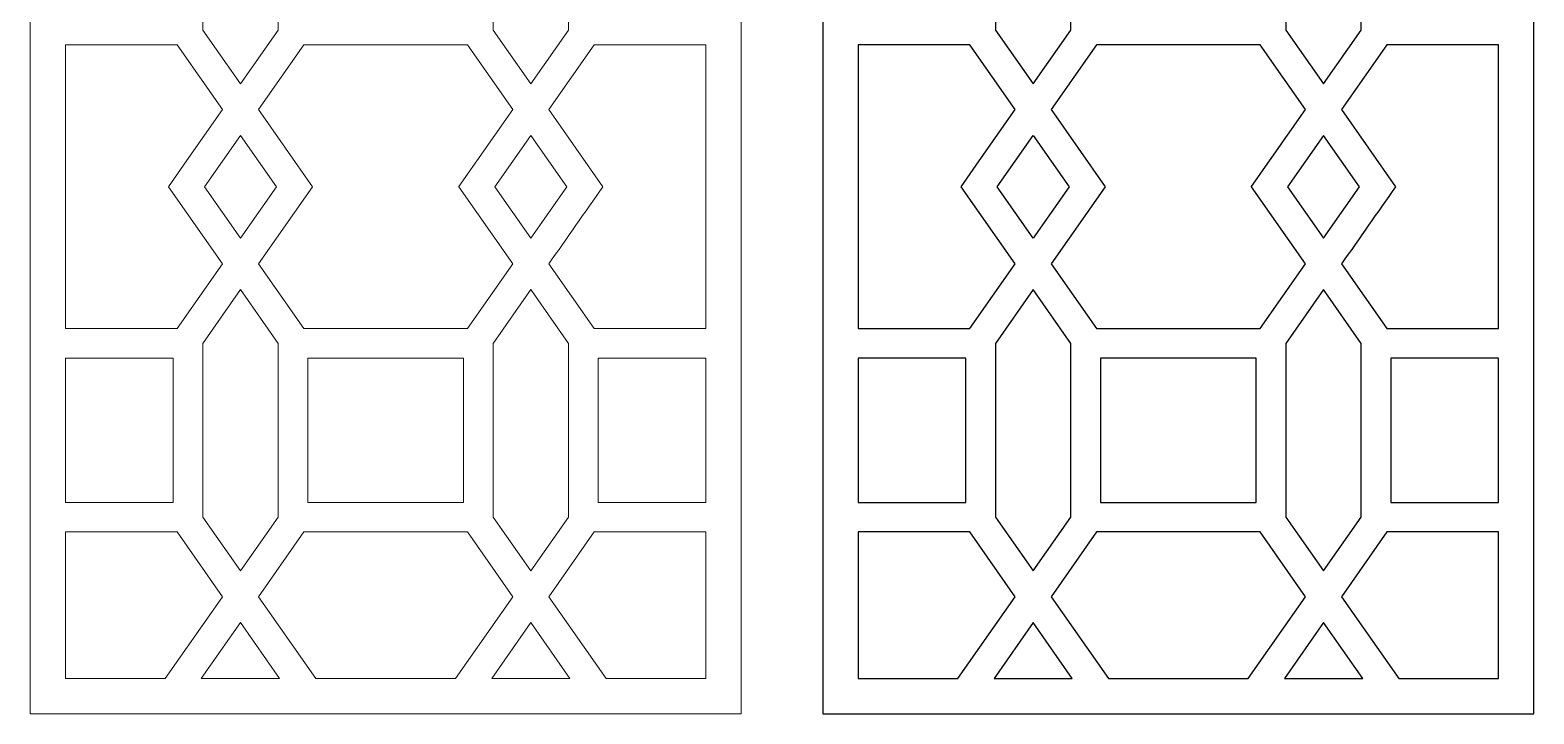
# Model space of a CAD drawing. Header units: centimetres. Extents: x 16.7 to 27.5, y -2.6 to 9.5.
# Drawn here: x 16.7 to 27.5, y -2.63 to 2.28 of the extents above; entities that cross this region are included whole.
import ezdxf

# ---------------------------------------------------------------- set-up
doc = ezdxf.new("R2010")
doc.units = ezdxf.units.CM
doc.header["$MEASUREMENT"] = 0
doc.layers.add('layer 1', color=7, linetype='Continuous')

msp = doc.modelspace()

# ---------------------------------------------------------------- linework, layer by layer
at = {"layer": 'layer 1', "color": 7, "lineweight": 9}
for points, knots in [([(16.70181, 9.5), (16.70181, 9.5), (21.80833, 9.5), (21.80833, 9.5), (21.80833, 9.5), (21.80833, 9.5), (21.80833, -2.628), (21.80833, -2.628), (21.80833, -2.628), (21.80833, -2.628), (16.70181, -2.628), (16.70181, -2.628), (16.70181, -2.628), (16.70181, -2.628), (16.70181, 9.5), (16.70181, 9.5)], [0, 0, 0, 0, 0.2, 0.2, 0.2, 0.2, 0.4, 0.4, 0.4, 0.4, 0.6, 0.6, 0.6, 0.6, 1, 1, 1, 1]), ([(18.48283, 2.28325), (18.48283, 2.28325), (18.21259, 1.89731), (18.21259, 1.89731), (18.21259, 1.89731), (18.21259, 1.89731), (17.94235, 2.28325), (17.94235, 2.28325), (17.94235, 2.28325), (17.94235, 3.05176), (17.94235, 3.82026), (17.94235, 4.58876), (17.94235, 4.58876), (17.94235, 4.58876), (18.21259, 4.9747), (18.21259, 4.9747), (18.21259, 4.9747), (18.21259, 4.9747), (18.48283, 4.58875), (18.48283, 4.58875), (18.48283, 4.58875), (18.48283, 3.82026), (18.48283, 3.05175), (18.48283, 2.28325)], [0, 0, 0, 0, 0.14285714, 0.14285714, 0.14285714, 0.14285714, 0.28571429, 0.28571429, 0.28571429, 0.28571429, 0.42857143, 0.42857143, 0.42857143, 0.42857143, 0.57142857, 0.57142857, 0.57142857, 0.57142857, 0.71428571, 0.71428571, 0.71428571, 0.71428571, 1, 1, 1, 1]), ([(20.56778, 2.28325), (20.56778, 2.28325), (20.29754, 1.89731), (20.29754, 1.89731), (20.29754, 1.89731), (20.29754, 1.89731), (20.0273, 2.28325), (20.0273, 2.28325), (20.0273, 2.28325), (20.0273, 3.05176), (20.0273, 3.82026), (20.0273, 4.58876), (20.0273, 4.58876), (20.0273, 4.58876), (20.29754, 4.9747), (20.29754, 4.9747), (20.29754, 4.9747), (20.29754, 4.9747), (20.56778, 4.58876), (20.56778, 4.58876), (20.56778, 4.58876), (20.56778, 3.82026), (20.56778, 3.05176), (20.56778, 2.28325)], [0, 0, 0, 0, 0.14285714, 0.14285714, 0.14285714, 0.14285714, 0.28571429, 0.28571429, 0.28571429, 0.28571429, 0.42857143, 0.42857143, 0.42857143, 0.42857143, 0.57142857, 0.57142857, 0.57142857, 0.57142857, 0.71428571, 0.71428571, 0.71428571, 0.71428571, 1, 1, 1, 1]), ([(16.95713, 2.17729), (16.95713, 2.17729), (17.75729, 2.17729), (17.75729, 2.17729), (17.75729, 2.17729), (17.75729, 2.17729), (18.08296, 1.71218), (18.08296, 1.71218), (18.08296, 1.71218), (18.08296, 1.71218), (17.82493, 1.34368), (17.82493, 1.34368), (17.82493, 1.34368), (17.82493, 1.34368), (17.82493, 1.34368), (17.82493, 1.34368), (17.82493, 1.34368), (17.82493, 1.34368), (17.69531, 1.15855), (17.69531, 1.15855), (17.69531, 1.15855), (17.69531, 1.15855), (18.08296, 0.60492), (18.08296, 0.60492), (18.08296, 0.60492), (18.08296, 0.60492), (17.75742, 0.1398), (17.75742, 0.1398), (17.75742, 0.1398), (17.75742, 0.1398), (16.95713, 0.1398), (16.95713, 0.1398), (16.95713, 0.1398), (16.95713, 0.1398), (16.95713, 2.17729), (16.95713, 2.17729)], [0, 0, 0, 0, 0.1, 0.1, 0.1, 0.1, 0.2, 0.2, 0.2, 0.2, 0.3, 0.3, 0.3, 0.3, 0.4, 0.4, 0.4, 0.4, 0.5, 0.5, 0.5, 0.5, 0.6, 0.6, 0.6, 0.6, 0.7, 0.7, 0.7, 0.7, 0.8, 0.8, 0.8, 0.8, 1, 1, 1, 1]), ([(19.84237, 0.1398), (19.84237, 0.1398), (18.66777, 0.1398), (18.66777, 0.1398), (18.66777, 0.1398), (18.66777, 0.1398), (18.34222, 0.60492), (18.34222, 0.60492), (18.34222, 0.60492), (18.34222, 0.60492), (18.72988, 1.15855), (18.72988, 1.15855), (18.72988, 1.15855), (18.72988, 1.15855), (18.34222, 1.71218), (18.34222, 1.71218), (18.34222, 1.71218), (18.34222, 1.71218), (18.66789, 2.17729), (18.66789, 2.17729), (18.66789, 2.17729), (18.66789, 2.17729), (19.84224, 2.17729), (19.84224, 2.17729), (19.84224, 2.17729), (19.84224, 2.17729), (20.16792, 1.71218), (20.16792, 1.71218), (20.16792, 1.71218), (20.16792, 1.71218), (19.78089, 1.15945), (19.78089, 1.15945), (19.78089, 1.15945), (19.78089, 1.15945), (19.78026, 1.15855), (19.78026, 1.15855), (19.78026, 1.15855), (19.78026, 1.15855), (19.78026, 1.15855), (19.78026, 1.15855), (19.78026, 1.15855), (19.78026, 1.15855), (19.78081, 1.15776), (19.78081, 1.15776), (19.78081, 1.15776), (19.78081, 1.15776), (20.16792, 0.60492), (20.16792, 0.60492), (20.16792, 0.60492), (20.16792, 0.60492), (19.84237, 0.1398), (19.84237, 0.1398)], [0, 0, 0, 0, 0.07142857, 0.07142857, 0.07142857, 0.07142857, 0.14285714, 0.14285714, 0.14285714, 0.14285714, 0.21428571, 0.21428571, 0.21428571, 0.21428571, 0.28571429, 0.28571429, 0.28571429, 0.28571429, 0.35714286, 0.35714286, 0.35714286, 0.35714286, 0.42857143, 0.42857143, 0.42857143, 0.42857143, 0.5, 0.5, 0.5, 0.5, 0.57142857, 0.57142857, 0.57142857, 0.57142857, 0.64285714, 0.64285714, 0.64285714, 0.64285714, 0.71428571, 0.71428571, 0.71428571, 0.71428571, 0.78571429, 0.78571429, 0.78571429, 0.78571429, 0.85714286, 0.85714286, 0.85714286, 0.85714286, 1, 1, 1, 1]), ([(21.553, 0.1398), (21.553, 0.1398), (20.75272, 0.1398), (20.75272, 0.1398), (20.75272, 0.1398), (20.75272, 0.1398), (20.42717, 0.60492), (20.42717, 0.60492), (20.42717, 0.60492), (20.55639, 0.78945), (20.68561, 0.974), (20.81483, 1.15855), (20.81483, 1.15855), (20.81483, 1.15855), (20.81483, 1.15855), (20.81483, 1.15855), (20.81483, 1.15855), (20.81483, 1.15855), (20.42717, 1.71218), (20.42717, 1.71218), (20.42717, 1.71218), (20.42717, 1.71218), (20.75285, 2.17729), (20.75285, 2.17729), (20.75285, 2.17729), (20.75285, 2.17729), (21.553, 2.17729), (21.553, 2.17729), (21.553, 2.17729), (21.553, 2.17729), (21.553, 0.1398), (21.553, 0.1398)], [0, 0, 0, 0, 0.11111111, 0.11111111, 0.11111111, 0.11111111, 0.22222222, 0.22222222, 0.22222222, 0.22222222, 0.33333333, 0.33333333, 0.33333333, 0.33333333, 0.44444444, 0.44444444, 0.44444444, 0.44444444, 0.55555556, 0.55555556, 0.55555556, 0.55555556, 0.66666667, 0.66666667, 0.66666667, 0.66666667, 0.77777778, 0.77777778, 0.77777778, 0.77777778, 1, 1, 1, 1]), ([(18.21259, 1.52705), (18.21259, 1.52705), (17.95456, 1.15855), (17.95456, 1.15855), (17.95456, 1.15855), (17.95456, 1.15855), (18.21259, 0.79004), (18.21259, 0.79004), (18.21259, 0.79004), (18.21259, 0.79004), (18.47062, 1.15855), (18.47062, 1.15855), (18.47062, 1.15855), (18.47062, 1.15855), (18.21259, 1.52705), (18.21259, 1.52705)], [0, 0, 0, 0, 0.2, 0.2, 0.2, 0.2, 0.4, 0.4, 0.4, 0.4, 0.6, 0.6, 0.6, 0.6, 1, 1, 1, 1]), ([(20.55557, 1.15855), (20.55557, 1.15855), (20.29754, 0.79004), (20.29754, 0.79004), (20.29754, 0.79004), (20.29754, 0.79004), (20.03951, 1.15855), (20.03951, 1.15855), (20.03951, 1.15855), (20.03951, 1.15855), (20.29754, 1.52705), (20.29754, 1.52705), (20.29754, 1.52705), (20.29754, 1.52705), (20.55557, 1.15855), (20.55557, 1.15855)], [0, 0, 0, 0, 0.2, 0.2, 0.2, 0.2, 0.4, 0.4, 0.4, 0.4, 0.6, 0.6, 0.6, 0.6, 1, 1, 1, 1]), ([(17.94235, -1.215), (17.94235, -1.215), (17.94235, 0.03361), (17.94235, 0.03361), (17.94235, 0.03361), (17.94235, 0.03361), (17.94235, 0.03361), (17.94235, 0.03361), (17.94235, 0.03361), (17.94235, 0.03361), (18.21259, 0.41979), (18.21259, 0.41979), (18.21259, 0.41979), (18.21259, 0.41979), (18.48283, 0.03361), (18.48283, 0.03361), (18.48283, 0.03361), (18.48283, 0.03361), (18.48283, -1.215), (18.48283, -1.215), (18.48283, -1.215), (18.48283, -1.215), (18.21259, -1.60094), (18.21259, -1.60094), (18.21259, -1.60094), (18.21259, -1.60094), (17.94235, -1.215), (17.94235, -1.215)], [0, 0, 0, 0, 0.125, 0.125, 0.125, 0.125, 0.25, 0.25, 0.25, 0.25, 0.375, 0.375, 0.375, 0.375, 0.5, 0.5, 0.5, 0.5, 0.625, 0.625, 0.625, 0.625, 0.75, 0.75, 0.75, 0.75, 1, 1, 1, 1]), ([(20.0273, -1.215), (20.0273, -1.215), (20.0273, 0.03362), (20.0273, 0.03362), (20.0273, 0.03362), (20.0273, 0.03362), (20.29754, 0.41979), (20.29754, 0.41979), (20.29754, 0.41979), (20.29754, 0.41979), (20.56778, 0.03362), (20.56778, 0.03362), (20.56778, 0.03362), (20.56778, 0.03362), (20.56778, -1.215), (20.56778, -1.215), (20.56778, -1.215), (20.56778, -1.215), (20.29754, -1.60094), (20.29754, -1.60094), (20.29754, -1.60094), (20.29754, -1.60094), (20.0273, -1.215), (20.0273, -1.215)], [0, 0, 0, 0, 0.14285714, 0.14285714, 0.14285714, 0.14285714, 0.28571429, 0.28571429, 0.28571429, 0.28571429, 0.42857143, 0.42857143, 0.42857143, 0.42857143, 0.57142857, 0.57142857, 0.57142857, 0.57142857, 0.71428571, 0.71428571, 0.71428571, 0.71428571, 1, 1, 1, 1]), ([(16.95713, -0.07257), (16.95713, -0.07257), (17.72998, -0.07257), (17.72998, -0.07257), (17.72998, -0.07257), (17.72998, -0.07257), (17.72998, -1.10882), (17.72998, -1.10882), (17.72998, -1.10882), (17.72998, -1.10882), (16.95713, -1.10882), (16.95713, -1.10882), (16.95713, -1.10882), (16.95713, -1.10882), (16.95713, -0.07257), (16.95713, -0.07257)], [0, 0, 0, 0, 0.2, 0.2, 0.2, 0.2, 0.4, 0.4, 0.4, 0.4, 0.6, 0.6, 0.6, 0.6, 1, 1, 1, 1]), ([(18.6952, -0.07257), (18.6952, -0.07257), (19.81493, -0.07257), (19.81493, -0.07257), (19.81493, -0.07257), (19.81493, -0.07257), (19.81493, -1.10882), (19.81493, -1.10882), (19.81493, -1.10882), (19.81493, -1.10882), (18.6952, -1.10882), (18.6952, -1.10882), (18.6952, -1.10882), (18.6952, -1.10882), (18.6952, -0.07257), (18.6952, -0.07257)], [0, 0, 0, 0, 0.2, 0.2, 0.2, 0.2, 0.4, 0.4, 0.4, 0.4, 0.6, 0.6, 0.6, 0.6, 1, 1, 1, 1]), ([(21.553, -1.10882), (21.553, -1.10882), (20.78015, -1.10882), (20.78015, -1.10882), (20.78015, -1.10882), (20.78015, -1.10882), (20.78015, -0.07257), (20.78015, -0.07257), (20.78015, -0.07257), (20.78015, -0.07257), (21.553, -0.07257), (21.553, -0.07257), (21.553, -0.07257), (21.553, -0.07257), (21.553, -1.10882), (21.553, -1.10882)], [0, 0, 0, 0, 0.2, 0.2, 0.2, 0.2, 0.4, 0.4, 0.4, 0.4, 0.6, 0.6, 0.6, 0.6, 1, 1, 1, 1]), ([(16.95713, -1.32118), (16.95713, -1.32118), (17.75745, -1.32118), (17.75745, -1.32118), (17.75745, -1.32118), (17.75745, -1.32118), (18.08296, -1.78607), (18.08296, -1.78607), (18.08296, -1.78607), (18.08296, -1.78607), (17.67222, -2.37267), (17.67222, -2.37267), (17.67222, -2.37267), (17.67222, -2.37267), (16.95713, -2.37267), (16.95713, -2.37267), (16.95713, -2.37267), (16.95713, -2.37267), (16.95713, -1.32118), (16.95713, -1.32118)], [0, 0, 0, 0, 0.16666667, 0.16666667, 0.16666667, 0.16666667, 0.33333333, 0.33333333, 0.33333333, 0.33333333, 0.5, 0.5, 0.5, 0.5, 0.66666667, 0.66666667, 0.66666667, 0.66666667, 1, 1, 1, 1]), ([(18.66774, -1.32118), (18.66774, -1.32118), (19.8424, -1.32118), (19.8424, -1.32118), (19.8424, -1.32118), (19.8424, -1.32118), (20.16792, -1.78607), (20.16792, -1.78607), (20.16792, -1.78607), (20.16792, -1.78607), (19.75718, -2.37267), (19.75718, -2.37267), (19.75718, -2.37267), (19.75718, -2.37267), (18.75296, -2.37267), (18.75296, -2.37267), (18.75296, -2.37267), (18.75296, -2.37267), (18.34222, -1.78607), (18.34222, -1.78607), (18.34222, -1.78607), (18.34222, -1.78607), (18.66774, -1.32118), (18.66774, -1.32118)], [0, 0, 0, 0, 0.14285714, 0.14285714, 0.14285714, 0.14285714, 0.28571429, 0.28571429, 0.28571429, 0.28571429, 0.42857143, 0.42857143, 0.42857143, 0.42857143, 0.57142857, 0.57142857, 0.57142857, 0.57142857, 0.71428571, 0.71428571, 0.71428571, 0.71428571, 1, 1, 1, 1]), ([(20.83791, -2.37267), (20.83791, -2.37267), (20.42717, -1.78607), (20.42717, -1.78607), (20.42717, -1.78607), (20.42717, -1.78607), (20.75269, -1.32118), (20.75269, -1.32118), (20.75269, -1.32118), (20.75269, -1.32118), (21.553, -1.32118), (21.553, -1.32118), (21.553, -1.32118), (21.553, -1.32118), (21.553, -2.37267), (21.553, -2.37267), (21.553, -2.37267), (21.553, -2.37267), (20.83791, -2.37267), (20.83791, -2.37267)], [0, 0, 0, 0, 0.16666667, 0.16666667, 0.16666667, 0.16666667, 0.33333333, 0.33333333, 0.33333333, 0.33333333, 0.5, 0.5, 0.5, 0.5, 0.66666667, 0.66666667, 0.66666667, 0.66666667, 1, 1, 1, 1]), ([(17.93148, -2.37267), (17.93148, -2.37267), (18.21259, -1.9712), (18.21259, -1.9712), (18.21259, -1.9712), (18.21259, -1.9712), (18.49371, -2.37267), (18.49371, -2.37267), (18.49371, -2.37267), (18.49371, -2.37267), (17.93148, -2.37267), (17.93148, -2.37267)], [0, 0, 0, 0, 0.25, 0.25, 0.25, 0.25, 0.5, 0.5, 0.5, 0.5, 1, 1, 1, 1]), ([(20.01643, -2.37267), (20.01643, -2.37267), (20.29754, -1.9712), (20.29754, -1.9712), (20.29754, -1.9712), (20.29754, -1.9712), (20.57866, -2.37267), (20.57866, -2.37267), (20.57866, -2.37267), (20.57866, -2.37267), (20.01643, -2.37267), (20.01643, -2.37267)], [0, 0, 0, 0, 0.25, 0.25, 0.25, 0.25, 0.5, 0.5, 0.5, 0.5, 1, 1, 1, 1])]:
    msp.add_open_spline(points, degree=3, knots=knots, dxfattribs=at)
at = {"layer": 'layer 1', "color": 250}
for points, knots in [([(22.39348, 9.5), (22.39348, 9.5), (27.5, 9.5), (27.5, 9.5), (27.5, 9.5), (27.5, 9.5), (27.5, -2.628), (27.5, -2.628), (27.5, -2.628), (27.5, -2.628), (22.39348, -2.628), (22.39348, -2.628), (22.39348, -2.628), (22.39348, -2.628), (22.39348, 9.5), (22.39348, 9.5)], [0, 0, 0, 0, 0.2, 0.2, 0.2, 0.2, 0.4, 0.4, 0.4, 0.4, 0.6, 0.6, 0.6, 0.6, 1, 1, 1, 1]), ([(24.1745, 2.28325), (24.1745, 2.28325), (23.90426, 1.89731), (23.90426, 1.89731), (23.90426, 1.89731), (23.90426, 1.89731), (23.63402, 2.28325), (23.63402, 2.28325), (23.63402, 2.28325), (23.63402, 3.05176), (23.63402, 3.82026), (23.63402, 4.58876), (23.63402, 4.58876), (23.63402, 4.58876), (23.90426, 4.9747), (23.90426, 4.9747), (23.90426, 4.9747), (23.90426, 4.9747), (24.1745, 4.58875), (24.1745, 4.58875), (24.1745, 4.58875), (24.1745, 3.82026), (24.1745, 3.05175), (24.1745, 2.28325)], [0, 0, 0, 0, 0.14285714, 0.14285714, 0.14285714, 0.14285714, 0.28571429, 0.28571429, 0.28571429, 0.28571429, 0.42857143, 0.42857143, 0.42857143, 0.42857143, 0.57142857, 0.57142857, 0.57142857, 0.57142857, 0.71428571, 0.71428571, 0.71428571, 0.71428571, 1, 1, 1, 1]), ([(26.25945, 2.28325), (26.25945, 2.28325), (25.98921, 1.89731), (25.98921, 1.89731), (25.98921, 1.89731), (25.98921, 1.89731), (25.71897, 2.28325), (25.71897, 2.28325), (25.71897, 2.28325), (25.71897, 3.05176), (25.71897, 3.82026), (25.71897, 4.58876), (25.71897, 4.58876), (25.71897, 4.58876), (25.98921, 4.9747), (25.98921, 4.9747), (25.98921, 4.9747), (25.98921, 4.9747), (26.25945, 4.58876), (26.25945, 4.58876), (26.25945, 4.58876), (26.25945, 3.82026), (26.25945, 3.05176), (26.25945, 2.28325)], [0, 0, 0, 0, 0.14285714, 0.14285714, 0.14285714, 0.14285714, 0.28571429, 0.28571429, 0.28571429, 0.28571429, 0.42857143, 0.42857143, 0.42857143, 0.42857143, 0.57142857, 0.57142857, 0.57142857, 0.57142857, 0.71428571, 0.71428571, 0.71428571, 0.71428571, 1, 1, 1, 1]), ([(22.6488, 2.17729), (22.6488, 2.17729), (23.44896, 2.17729), (23.44896, 2.17729), (23.44896, 2.17729), (23.44896, 2.17729), (23.77464, 1.71218), (23.77464, 1.71218), (23.77464, 1.71218), (23.77464, 1.71218), (23.5166, 1.34368), (23.5166, 1.34368), (23.5166, 1.34368), (23.5166, 1.34368), (23.5166, 1.34368), (23.5166, 1.34368), (23.5166, 1.34368), (23.5166, 1.34368), (23.38698, 1.15855), (23.38698, 1.15855), (23.38698, 1.15855), (23.38698, 1.15855), (23.77464, 0.60492), (23.77464, 0.60492), (23.77464, 0.60492), (23.77464, 0.60492), (23.44909, 0.1398), (23.44909, 0.1398), (23.44909, 0.1398), (23.44909, 0.1398), (22.6488, 0.1398), (22.6488, 0.1398), (22.6488, 0.1398), (22.6488, 0.1398), (22.6488, 2.17729), (22.6488, 2.17729)], [0, 0, 0, 0, 0.1, 0.1, 0.1, 0.1, 0.2, 0.2, 0.2, 0.2, 0.3, 0.3, 0.3, 0.3, 0.4, 0.4, 0.4, 0.4, 0.5, 0.5, 0.5, 0.5, 0.6, 0.6, 0.6, 0.6, 0.7, 0.7, 0.7, 0.7, 0.8, 0.8, 0.8, 0.8, 1, 1, 1, 1]), ([(25.53404, 0.1398), (25.53404, 0.1398), (24.35944, 0.1398), (24.35944, 0.1398), (24.35944, 0.1398), (24.35944, 0.1398), (24.03389, 0.60492), (24.03389, 0.60492), (24.03389, 0.60492), (24.03389, 0.60492), (24.42155, 1.15855), (24.42155, 1.15855), (24.42155, 1.15855), (24.42155, 1.15855), (24.03389, 1.71218), (24.03389, 1.71218), (24.03389, 1.71218), (24.03389, 1.71218), (24.35957, 2.17729), (24.35957, 2.17729), (24.35957, 2.17729), (24.35957, 2.17729), (25.53391, 2.17729), (25.53391, 2.17729), (25.53391, 2.17729), (25.53391, 2.17729), (25.85959, 1.71218), (25.85959, 1.71218), (25.85959, 1.71218), (25.85959, 1.71218), (25.47256, 1.15945), (25.47256, 1.15945), (25.47256, 1.15945), (25.47256, 1.15945), (25.47193, 1.15855), (25.47193, 1.15855), (25.47193, 1.15855), (25.47193, 1.15855), (25.47193, 1.15855), (25.47193, 1.15855), (25.47193, 1.15855), (25.47193, 1.15855), (25.47248, 1.15776), (25.47248, 1.15776), (25.47248, 1.15776), (25.47248, 1.15776), (25.85959, 0.60492), (25.85959, 0.60492), (25.85959, 0.60492), (25.85959, 0.60492), (25.53404, 0.1398), (25.53404, 0.1398)], [0, 0, 0, 0, 0.07142857, 0.07142857, 0.07142857, 0.07142857, 0.14285714, 0.14285714, 0.14285714, 0.14285714, 0.21428571, 0.21428571, 0.21428571, 0.21428571, 0.28571429, 0.28571429, 0.28571429, 0.28571429, 0.35714286, 0.35714286, 0.35714286, 0.35714286, 0.42857143, 0.42857143, 0.42857143, 0.42857143, 0.5, 0.5, 0.5, 0.5, 0.57142857, 0.57142857, 0.57142857, 0.57142857, 0.64285714, 0.64285714, 0.64285714, 0.64285714, 0.71428571, 0.71428571, 0.71428571, 0.71428571, 0.78571429, 0.78571429, 0.78571429, 0.78571429, 0.85714286, 0.85714286, 0.85714286, 0.85714286, 1, 1, 1, 1]), ([(27.24467, 0.1398), (27.24467, 0.1398), (26.44439, 0.1398), (26.44439, 0.1398), (26.44439, 0.1398), (26.44439, 0.1398), (26.11884, 0.60492), (26.11884, 0.60492), (26.11884, 0.60492), (26.24806, 0.78945), (26.37728, 0.974), (26.5065, 1.15855), (26.5065, 1.15855), (26.5065, 1.15855), (26.5065, 1.15855), (26.5065, 1.15855), (26.5065, 1.15855), (26.5065, 1.15855), (26.11884, 1.71218), (26.11884, 1.71218), (26.11884, 1.71218), (26.11884, 1.71218), (26.44452, 2.17729), (26.44452, 2.17729), (26.44452, 2.17729), (26.44452, 2.17729), (27.24467, 2.17729), (27.24467, 2.17729), (27.24467, 2.17729), (27.24467, 2.17729), (27.24467, 0.1398), (27.24467, 0.1398)], [0, 0, 0, 0, 0.11111111, 0.11111111, 0.11111111, 0.11111111, 0.22222222, 0.22222222, 0.22222222, 0.22222222, 0.33333333, 0.33333333, 0.33333333, 0.33333333, 0.44444444, 0.44444444, 0.44444444, 0.44444444, 0.55555556, 0.55555556, 0.55555556, 0.55555556, 0.66666667, 0.66666667, 0.66666667, 0.66666667, 0.77777778, 0.77777778, 0.77777778, 0.77777778, 1, 1, 1, 1]), ([(23.90426, 1.52705), (23.90426, 1.52705), (23.64623, 1.15855), (23.64623, 1.15855), (23.64623, 1.15855), (23.64623, 1.15855), (23.90426, 0.79004), (23.90426, 0.79004), (23.90426, 0.79004), (23.90426, 0.79004), (24.16229, 1.15855), (24.16229, 1.15855), (24.16229, 1.15855), (24.16229, 1.15855), (23.90426, 1.52705), (23.90426, 1.52705)], [0, 0, 0, 0, 0.2, 0.2, 0.2, 0.2, 0.4, 0.4, 0.4, 0.4, 0.6, 0.6, 0.6, 0.6, 1, 1, 1, 1]), ([(26.24724, 1.15855), (26.24724, 1.15855), (25.98921, 0.79004), (25.98921, 0.79004), (25.98921, 0.79004), (25.98921, 0.79004), (25.73118, 1.15855), (25.73118, 1.15855), (25.73118, 1.15855), (25.73118, 1.15855), (25.98921, 1.52705), (25.98921, 1.52705), (25.98921, 1.52705), (25.98921, 1.52705), (26.24724, 1.15855), (26.24724, 1.15855)], [0, 0, 0, 0, 0.2, 0.2, 0.2, 0.2, 0.4, 0.4, 0.4, 0.4, 0.6, 0.6, 0.6, 0.6, 1, 1, 1, 1]), ([(23.63402, -1.215), (23.63402, -1.215), (23.63402, 0.03361), (23.63402, 0.03361), (23.63402, 0.03361), (23.63402, 0.03361), (23.63402, 0.03361), (23.63402, 0.03361), (23.63402, 0.03361), (23.63402, 0.03361), (23.90426, 0.41979), (23.90426, 0.41979), (23.90426, 0.41979), (23.90426, 0.41979), (24.1745, 0.03361), (24.1745, 0.03361), (24.1745, 0.03361), (24.1745, 0.03361), (24.1745, -1.215), (24.1745, -1.215), (24.1745, -1.215), (24.1745, -1.215), (23.90426, -1.60094), (23.90426, -1.60094), (23.90426, -1.60094), (23.90426, -1.60094), (23.63402, -1.215), (23.63402, -1.215)], [0, 0, 0, 0, 0.125, 0.125, 0.125, 0.125, 0.25, 0.25, 0.25, 0.25, 0.375, 0.375, 0.375, 0.375, 0.5, 0.5, 0.5, 0.5, 0.625, 0.625, 0.625, 0.625, 0.75, 0.75, 0.75, 0.75, 1, 1, 1, 1]), ([(25.71897, -1.215), (25.71897, -1.215), (25.71897, 0.03362), (25.71897, 0.03362), (25.71897, 0.03362), (25.71897, 0.03362), (25.98921, 0.41979), (25.98921, 0.41979), (25.98921, 0.41979), (25.98921, 0.41979), (26.25945, 0.03362), (26.25945, 0.03362), (26.25945, 0.03362), (26.25945, 0.03362), (26.25945, -1.215), (26.25945, -1.215), (26.25945, -1.215), (26.25945, -1.215), (25.98921, -1.60094), (25.98921, -1.60094), (25.98921, -1.60094), (25.98921, -1.60094), (25.71897, -1.215), (25.71897, -1.215)], [0, 0, 0, 0, 0.14285714, 0.14285714, 0.14285714, 0.14285714, 0.28571429, 0.28571429, 0.28571429, 0.28571429, 0.42857143, 0.42857143, 0.42857143, 0.42857143, 0.57142857, 0.57142857, 0.57142857, 0.57142857, 0.71428571, 0.71428571, 0.71428571, 0.71428571, 1, 1, 1, 1]), ([(22.6488, -0.07257), (22.6488, -0.07257), (23.42165, -0.07257), (23.42165, -0.07257), (23.42165, -0.07257), (23.42165, -0.07257), (23.42165, -1.10882), (23.42165, -1.10882), (23.42165, -1.10882), (23.42165, -1.10882), (22.6488, -1.10882), (22.6488, -1.10882), (22.6488, -1.10882), (22.6488, -1.10882), (22.6488, -0.07257), (22.6488, -0.07257)], [0, 0, 0, 0, 0.2, 0.2, 0.2, 0.2, 0.4, 0.4, 0.4, 0.4, 0.6, 0.6, 0.6, 0.6, 1, 1, 1, 1]), ([(24.38687, -0.07257), (24.38687, -0.07257), (25.5066, -0.07257), (25.5066, -0.07257), (25.5066, -0.07257), (25.5066, -0.07257), (25.5066, -1.10882), (25.5066, -1.10882), (25.5066, -1.10882), (25.5066, -1.10882), (24.38687, -1.10882), (24.38687, -1.10882), (24.38687, -1.10882), (24.38687, -1.10882), (24.38687, -0.07257), (24.38687, -0.07257)], [0, 0, 0, 0, 0.2, 0.2, 0.2, 0.2, 0.4, 0.4, 0.4, 0.4, 0.6, 0.6, 0.6, 0.6, 1, 1, 1, 1]), ([(27.24467, -1.10882), (27.24467, -1.10882), (26.47182, -1.10882), (26.47182, -1.10882), (26.47182, -1.10882), (26.47182, -1.10882), (26.47182, -0.07257), (26.47182, -0.07257), (26.47182, -0.07257), (26.47182, -0.07257), (27.24467, -0.07257), (27.24467, -0.07257), (27.24467, -0.07257), (27.24467, -0.07257), (27.24467, -1.10882), (27.24467, -1.10882)], [0, 0, 0, 0, 0.2, 0.2, 0.2, 0.2, 0.4, 0.4, 0.4, 0.4, 0.6, 0.6, 0.6, 0.6, 1, 1, 1, 1]), ([(22.6488, -1.32118), (22.6488, -1.32118), (23.44912, -1.32118), (23.44912, -1.32118), (23.44912, -1.32118), (23.44912, -1.32118), (23.77464, -1.78607), (23.77464, -1.78607), (23.77464, -1.78607), (23.77464, -1.78607), (23.36389, -2.37267), (23.36389, -2.37267), (23.36389, -2.37267), (23.36389, -2.37267), (22.6488, -2.37267), (22.6488, -2.37267), (22.6488, -2.37267), (22.6488, -2.37267), (22.6488, -1.32118), (22.6488, -1.32118)], [0, 0, 0, 0, 0.16666667, 0.16666667, 0.16666667, 0.16666667, 0.33333333, 0.33333333, 0.33333333, 0.33333333, 0.5, 0.5, 0.5, 0.5, 0.66666667, 0.66666667, 0.66666667, 0.66666667, 1, 1, 1, 1]), ([(24.35941, -1.32118), (24.35941, -1.32118), (25.53407, -1.32118), (25.53407, -1.32118), (25.53407, -1.32118), (25.53407, -1.32118), (25.85959, -1.78607), (25.85959, -1.78607), (25.85959, -1.78607), (25.85959, -1.78607), (25.44885, -2.37267), (25.44885, -2.37267), (25.44885, -2.37267), (25.44885, -2.37267), (24.44463, -2.37267), (24.44463, -2.37267), (24.44463, -2.37267), (24.44463, -2.37267), (24.03389, -1.78607), (24.03389, -1.78607), (24.03389, -1.78607), (24.03389, -1.78607), (24.35941, -1.32118), (24.35941, -1.32118)], [0, 0, 0, 0, 0.14285714, 0.14285714, 0.14285714, 0.14285714, 0.28571429, 0.28571429, 0.28571429, 0.28571429, 0.42857143, 0.42857143, 0.42857143, 0.42857143, 0.57142857, 0.57142857, 0.57142857, 0.57142857, 0.71428571, 0.71428571, 0.71428571, 0.71428571, 1, 1, 1, 1]), ([(26.52958, -2.37267), (26.52958, -2.37267), (26.11884, -1.78607), (26.11884, -1.78607), (26.11884, -1.78607), (26.11884, -1.78607), (26.44436, -1.32118), (26.44436, -1.32118), (26.44436, -1.32118), (26.44436, -1.32118), (27.24467, -1.32118), (27.24467, -1.32118), (27.24467, -1.32118), (27.24467, -1.32118), (27.24467, -2.37267), (27.24467, -2.37267), (27.24467, -2.37267), (27.24467, -2.37267), (26.52958, -2.37267), (26.52958, -2.37267)], [0, 0, 0, 0, 0.16666667, 0.16666667, 0.16666667, 0.16666667, 0.33333333, 0.33333333, 0.33333333, 0.33333333, 0.5, 0.5, 0.5, 0.5, 0.66666667, 0.66666667, 0.66666667, 0.66666667, 1, 1, 1, 1]), ([(23.62315, -2.37267), (23.62315, -2.37267), (23.90426, -1.9712), (23.90426, -1.9712), (23.90426, -1.9712), (23.90426, -1.9712), (24.18538, -2.37267), (24.18538, -2.37267), (24.18538, -2.37267), (24.18538, -2.37267), (23.62315, -2.37267), (23.62315, -2.37267)], [0, 0, 0, 0, 0.25, 0.25, 0.25, 0.25, 0.5, 0.5, 0.5, 0.5, 1, 1, 1, 1]), ([(25.7081, -2.37267), (25.7081, -2.37267), (25.98921, -1.9712), (25.98921, -1.9712), (25.98921, -1.9712), (25.98921, -1.9712), (26.27033, -2.37267), (26.27033, -2.37267), (26.27033, -2.37267), (26.27033, -2.37267), (25.7081, -2.37267), (25.7081, -2.37267)], [0, 0, 0, 0, 0.25, 0.25, 0.25, 0.25, 0.5, 0.5, 0.5, 0.5, 1, 1, 1, 1])]:
    msp.add_open_spline(points, degree=3, knots=knots, dxfattribs=at)

doc.saveas('drawing.dxf')
